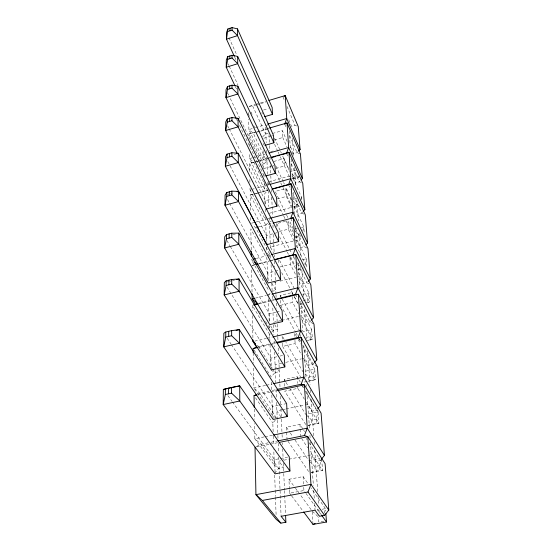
<?xml version="1.0" encoding="UTF-8"?>
<svg xmlns="http://www.w3.org/2000/svg" width="552" height="552" viewBox="0 0 552 552"><rect width="100%" height="100%" fill="white"/><g stroke="black" fill="none" stroke-linecap="round" stroke-linejoin="round"><path stroke-width="0.41" stroke-dasharray="2.76 2.07" d="M301.123 198.637L301.482 197.057L291.87 175.867M302.848 230.902L303.779 226.858L293.367 204.64M304.883 264.512L306.229 258.729L295.147 235.904M302.627 294.395L308.865 292.891L309.555 301.889L307.512 303.02L307.257 299.646L308.865 292.891L297.99 271.391M306.029 341.101L310.286 340.135L310.017 336.506L311.687 329.606L300.074 307.678M305.208 373.911L308.582 377.175L308.858 381.08L313.281 380.128L312.991 376.216L314.737 369.157L302.751 347.705M308.05 425.323L316.517 423.343L316.199 419.113L318.028 411.902L305.829 391.375M321.657 459.05L322.54 470.525L320.022 470.2L319.684 465.605L321.595 458.236M324.265 513.146L325.473 508.627L310.886 487.74M274.62 473.388L278.719 468.441L283.507 467.516L278.898 461.155L280.561 460.83M273.137 431.671L272.826 423.08L275.282 420.189M314.185 362.947L313.122 364.189L308.658 365.176L304.683 358.138L302.213 358.683M310.935 320.705L309.913 321.871L305.629 322.865L301.785 315.654L299.274 316.248M269.907 341.233L269.666 334.457L273.288 330.393L277.497 329.413L273.792 323.037M292.85 178.779L294.568 178.882L298.142 177.903L299.86 175.998M268.265 295.23L270.756 292.491M268.093 257.687L270.328 255.265L255.645 227.686L252.561 225.023M302.731 211.94L301.668 213.086L297.845 214.093M266.285 239.706L265.767 225.14L267.927 222.849M300.329 180.745L299.294 181.836L295.61 182.836L292.208 175.329M265.008 203.895L264.643 193.697L267.775 190.433L254.044 162.543L249.456 158.631L249.359 153.532M298.08 151.634L297.086 152.669L293.526 153.67L290.221 146.149M263.746 168.581L263.601 164.337L266.63 161.239L268.03 160.839M262.621 136.868L265.553 133.908L268.265 133.129M256.507 446.499L260.972 444.277L270.156 442.428M257.584 394.1L259.716 393.162L268.831 391.195M310.286 340.135L312.432 339.287L311.687 329.606L302.786 331.655M311.218 472.45L320.022 470.2M252.236 265.429L255.107 264.567M249.269 106.315L254.989 104.611M255.804 104.362L265.609 101.437M249.297 106.453L256.756 104.797M257.577 104.549L260.033 103.817M260.854 103.576L265.767 102.106M263.566 110.041L268.251 108.654M252.188 128.595L248.897 129.554L263.442 159.894L266.63 161.239L253.327 133.308L248.897 129.554L248.697 119.335M255.479 127.636L264.525 124.993M265.553 125.518L270.439 124.096M268.831 128.236L248.98 133.998L249.062 138.248M256.632 132.356L248.98 133.998L263.601 164.337M257.46 132.114L259.937 131.397M260.758 131.155L269.017 128.754M296.631 125.987L295.016 125.394L291.573 126.387L288.358 118.873M272.44 133.494L282.362 130.631L287.206 141.629M263.822 138.241L269.479 136.606M270.294 136.379L272.716 135.675M274.31 139.932L282.769 137.503L282.362 130.631M234.241 154.436L235.856 153.974M270.708 151.683L273.143 150.993M251.905 157.934L249.456 158.631L264.477 188.943L267.775 190.433M252.726 157.7L255.176 157.01M258.44 156.085L264.974 154.229M253.658 162.24L249.552 163.399L249.732 172.776M254.479 162.005L257.763 161.08M258.584 160.846L266.795 158.534M267.616 158.3L270.08 157.603M256.487 161.853L268.672 158.417M273.778 161.488L284.038 158.61L289.02 169.595M271.101 166.504L264.097 168.463L229.018 95.924M271.881 166.29L274.213 165.635M275.717 168.401L284.48 165.959L284.038 158.61M296.162 170.002L289.814 171.762L294.388 176.302L294.568 178.882M268.617 181.822L289.765 175.998M227.389 194.456L229.694 193.828M230.46 193.614L232.765 192.979M294.388 176.302L297.949 175.322L298.142 177.903M291.911 178.179L299.108 176.205M251.719 189.384L254.21 188.701M257.529 187.79L269.148 184.596M256.701 193.172L250.159 194.959L250.484 211.706M257.522 192.952L267.334 190.274M255.638 193.69L258.929 192.793M259.75 192.572L269.618 189.874M291.214 200.045L285.832 188.556L275.207 191.447L286.246 214.279M265.381 204.109L265.257 200.707L271.722 198.962M277.235 198.886L286.302 196.436L285.832 188.556M296.569 198.375L291.649 199.693L285.812 187.218M292.236 200.279L296.369 204.371L298.577 203.778M293.643 206.62L298.942 205.206M269.045 213.348L291.898 207.262M293.609 207.055L296.562 207.117L299.522 206.331M251.533 223.208L265.615 219.475M266.443 219.254L269.755 218.378M269.762 221.504L271.26 221.104M258.985 226.81L272.481 223.249M232.751 234.703L235.821 233.896M276.904 226.975L276.738 223.588L286.971 220.897M279.526 231.433L288.268 229.163L293.85 240.548M227.824 161.529L266.512 235.456L277.483 232.599M297.521 228.487L293.609 229.501L289.193 220.365M301.433 227.472L303.779 226.858L304.2 232.337M295.686 236.925L301.171 235.511M295.644 237.298L300.985 236.656M256.383 258.405L266.326 255.88M267.161 255.666L270.473 254.824M307.209 248.138L304.214 246.654L300.247 247.662L296.638 240.237L270.383 246.972L273.454 252.816M259.026 263.504L270.618 260.578M271.446 260.365L273.102 259.951M252.354 265.436L255.693 264.587M259.033 263.746L269.045 261.22M269.88 261.006L273.212 260.164M302.179 259.744L306.229 258.729L306.877 267.113L296.086 245.102M279.65 267.071L290.38 264.387L295.858 275.103M226.63 282.079L228.97 281.492M229.749 281.299L232.082 280.713M232.861 280.519L234.421 280.133M229.611 203.336L267.865 273.026L274.399 271.398M275.213 271.191L278.477 270.377M297.873 269.348L303.552 267.941M272.129 290.856L271.825 283.197L275.959 282.182M280.092 281.161L295.803 277.297M296.631 277.09L299.108 276.483L302.834 283.818L306.953 282.81L310.21 284.535M271.75 291.394L275.8 290.407L271.825 283.197M255.493 298.101L266.312 295.472M267.147 295.272L272.143 294.057M280.25 297.079L280.168 295.437L292.07 292.553L293.671 295.582M258.336 303.393L270.721 300.405M271.543 300.205L274.02 299.605M258.991 303.772L274.075 300.129M280.402 300.364L280.644 305.297L292.657 302.42L298.715 313.708M303.172 300.626L307.257 299.646M300.053 304.159L302.323 303.614M306.105 302.717L309.555 301.889L298.597 280.464M230.287 246.433L269.335 313.764L275.717 312.253M276.517 312.059L280.506 311.114M280.899 320.56L273.378 322.327L272.736 306.167M281.734 320.367L298.439 316.441M254.658 341.143L266.402 338.431M267.237 338.238L272.267 337.079M257.322 345.352L258.564 346.449L270.949 343.613M271.777 343.42L275.082 342.668M258.929 347.242L269.714 344.779M270.549 344.586L275.524 343.447M305.773 337.479L310.017 336.506M308.851 340.108L312.432 339.287L300.73 317.469M282.445 343.165L282.603 346.449L295.127 343.599L301.509 354.853M313.281 380.128L315.537 379.61L314.737 369.157L302.958 371.737L285.929 342.371M227.017 287.054L270.935 358.103L276.773 356.792M280.105 356.04L282.61 355.481M253.264 194.263L250.159 194.959L265.767 225.14M281.644 363.264L275.062 364.734L276.773 367.494M285.757 362.353L301.392 358.869M284.501 386.172L284.183 379.528L297.114 376.712L298.418 378.907M265.546 385.441L253.879 387.973L253.485 367.418M266.375 385.255L272.212 383.992M308.582 377.175L312.991 376.216M306.912 381.48L303.641 382.184L305.132 381.867M307.726 381.301L315.537 379.61L303.635 358.607M272.15 390.478L276.297 389.588M258.226 394.77L269.976 392.237M270.811 392.058L276.69 390.795M304.4 399.241L297.811 388.346L284.735 391.154L306.505 425.744M231.426 344.648L272.688 406.527L278.436 405.313M279.257 405.14L285.826 403.753M281.913 409.791L276.897 410.84L280.885 416.843M282.748 409.612L285.26 409.087M286.095 408.915L304.49 405.058M305.325 404.885L307.837 404.361L311.942 411.164L316.613 410.191L318.525 411.447M306.346 415L311.611 420.051L316.199 419.113M287.061 439.875L286.46 427.186L299.977 424.426L303.193 429.463M308.057 425.426L318.897 423.218L318.028 411.902L305.767 414.435L290.028 388.981M264.153 436.908L254.858 438.792L254.569 423.577M265.001 436.736L272.605 435.197M270.998 442.262L276.842 441.089M256.701 446.899L269.266 444.381M270.107 444.215L277.649 442.704M232.475 401.939L274.599 459.643L279.484 458.684M280.299 458.526L287.62 457.091M283.88 460.182L288.034 459.374M288.862 459.209L311.28 454.841L315.53 461.334L320.422 460.396L322.43 461.81M308.809 460.706L319.994 458.546M254.044 162.543L249.552 163.399L264.643 193.697M309.417 461.293L314.895 466.523L319.684 465.605M311.224 472.678L322.54 470.525L310.017 451.343M289.414 489.1L288.944 479.288L303.103 476.604L307.968 483.566M289.455 489.921L289.607 493.191L303.938 490.535L305.442 492.632M317.124 510.124L318.794 509.827M322.133 509.227L325.473 508.627L325.666 511.138M323.838 521.157L318.815 522.04L318.463 517.038M300.164 304.345L302.599 304.083M297.825 269.652L300.971 269.459L300.743 266.319M316.517 423.343L318.897 423.218L306.16 402.153M300.433 154.001L297.086 152.669L289.172 134.481M301.378 182.726L299.294 181.836L290.338 161.839M303.828 214.079L301.668 213.086L292.436 193.152M266.775 253.416L270.328 255.265M313.308 323.803L309.913 321.871L300.295 303.572M265.553 321.512L269.438 328.074L273.288 330.393L270.301 325.321M317.386 366.79L313.122 364.189L302.758 345.566M270.935 370.012L274.944 372.607L279.333 371.641L277.201 368.184M276.276 417.754L259.716 393.162L253.879 387.973L272.557 415.552L276.055 417.974M274.33 465.163L278.719 468.441L260.972 444.277L254.858 438.792L274.33 465.163L273.778 449.707M250.028 188.128L250.056 189.84L251.25 190.854M253.333 261.344L251.408 259.675L268.058 289.324M317.883 516.493L312.115 511.021L300.026 494.468M296.265 261.917L300.184 265.774M294.216 230.101L298.487 234.31L298.694 237.243M289.607 493.191L291.132 495.227M291.642 495.903L303.331 511.511M227.907 395.68L231.964 401.242M288.944 479.288L294.989 487.568M295.492 488.258L299.522 493.778M305.946 493.329L320.988 514.333M255.472 397.778L272.826 423.08M288.027 441.283L309.61 472.988M227.162 338.245L230.957 343.937M286.46 427.186L289.786 432.181M290.262 432.892L292.643 436.459M295.016 440.027L308.333 459.995M301.661 438.55L307.692 447.789M306.243 438.385L307.16 439.806M308.989 442.649L320.422 460.396M303.655 430.18L304.573 431.623M254.044 350.03L264.235 366.024M264.698 366.756L271.184 376.933L274.944 372.607L272.674 368.971M258.564 346.449L272.219 368.246M284.183 379.528L285.536 381.708M285.984 382.439L287.778 385.344M269.666 334.457L252.285 305.387L252.388 310.548M298.853 379.645L301.033 383.309M302.779 386.241L303.648 387.704M301.592 384.944L303.738 388.553M305.456 391.437L316.613 410.191M259.502 311.307L262.096 315.682M282.603 346.449L300.64 377.078M226.858 240.513L229.86 245.695M284.225 339.432L282.093 335.761L282.293 339.873M296.555 336.61L294.485 332.904L294.733 337.024M298.204 339.563L300.688 344.006M280.644 305.297L295.596 332.187M296.01 332.932L297.259 335.167M299.336 338.907L300.999 341.895M298.611 338.114L300.274 341.095M227.555 199.589L229.197 202.584M280.168 295.437L281.817 298.439M282.231 299.191L299.95 331.462M281.644 272.598L290.897 290.076M291.297 290.835L292.905 293.878M294.513 296.921L298.542 304.518M294.071 296.334L298.073 303.897M295.479 294.43L297.487 298.239M279.588 260.44L295.154 290.186M250.056 189.84L265.588 220.041L265.491 217.488M279.484 236.67L286.895 251.291M287.281 252.057L288.454 254.362M290.014 257.439L296.251 269.749M290.607 256.797L295.272 266.016M292.981 254.927L294.492 257.943M297.514 263.973L306.953 282.81M227.659 125.787L228.811 128.085M229.197 128.844L265.257 200.707M276.738 223.588L291.911 253.81M293.429 256.839L295.327 260.613M236.511 119.239L237.263 120.784M239.52 125.414L264.38 176.364M278.18 204.647L283.369 215.287M283.742 216.046L294.119 237.325M293.298 232.102L287.758 220.69L288.268 229.163M267.803 182.043L269.245 185.003M227.527 92.833L228.645 95.151M286.612 215.038L288.827 219.606M290.669 218.468L292.498 222.277M295.43 228.369L304.214 246.654M235.407 86.712L236.504 89.051M248.241 113.94L249.338 116.272M253.741 125.608L254.845 127.94M276.331 173.514L280.375 182.091M280.74 182.871L282.576 186.762M282.948 187.542L291.76 206.241M286.302 196.436L291.725 207.911M250.994 112.001L252.085 114.333M228.121 63.873L228.845 65.426M229.211 66.199L237.933 84.849M275.965 166.166L283.259 181.76M283.625 182.54L284.356 184.099M252.657 106.018L265.553 133.908M288.537 184.713L290.662 189.315M234.717 57.153L236.504 61.058M274.551 144.279L277.766 151.303M278.125 152.083L278.836 153.649M280.264 156.768L290.262 178.634M229.032 37.874L236.829 55.055M274.565 138.179L280.243 150.675M280.595 151.455L281.306 153.014M282.721 156.14L289.103 170.195M286.55 153.373L288.275 157.223M282.769 137.503L286.957 146.929M291.711 151.841L292.753 154.201M284.701 124.2L286.426 128.154M282.983 96.973L284.315 100.133M286.992 106.446L295.016 125.394M301.482 197.057L301.799 201.128M292.429 138.324L293.65 155.388M294.506 167.394L295.851 186.217M296.817 199.734L298.328 220.807M299.225 233.392L300.971 257.75M301.813 269.521L303.745 296.548M304.656 309.286L306.781 338.942M307.623 350.789L310.058 384.758M310.424 389.871L310.666 393.279M311.093 399.241L313.708 435.825M314.136 441.779L314.316 444.325M314.743 450.28L317.745 492.253M317.993 495.682L318.607 504.273M319.035 510.283L319.401 515.437M296.369 204.371L296.562 207.117M311.611 420.051L311.908 424.288M314.895 466.523L315.22 471.111M289.172 130.803L290.338 147.867M291.097 159.024L292.443 178.71M293.36 192.234L294.858 214.176M295.665 225.947L297.273 249.511M298.19 262.993L299.922 288.406M300.799 301.178L302.827 330.952M303.814 345.393L306.084 378.679M306.491 384.668L306.608 386.386M306.96 391.52L309.589 430.029M309.934 435.162L310.114 437.729M310.403 442.007L313.37 485.498M313.722 490.604L314.302 499.125M314.592 503.383L315.054 510.193M300.516 334.636L300.674 337.051M312.17 511.856L312.991 524.4M289.979 257.75L290.38 264.387M292.07 292.553L292.263 295.844M292.312 296.665L292.657 302.42M294.934 340.308L295.127 343.599M297.114 376.712L297.514 383.357M297.714 386.683L297.811 388.346M299.977 424.426L300.736 437.129M303.103 476.604L303.545 483.98M303.745 487.257L303.938 490.535M278.47 259.813L278.67 263.959M269.017 134.64L269.466 144.879M269.5 145.735L269.728 150.862M270.025 157.693L270.094 159.397M270.356 165.4L270.77 174.846M270.804 175.708L271.108 182.574M271.405 189.446L271.549 192.827M271.736 197.05L272.578 216.487M272.95 225.016L273.067 227.596M273.364 234.483L273.737 243.087M273.778 243.95L274.151 252.554M274.261 255.134L274.337 256.859M274.523 261.158L274.786 267.182M275.013 272.343L275.945 293.802M275.979 294.651L276.131 298.039M276.352 303.124L276.573 308.216M276.828 314.15L277.235 323.472M277.276 324.321L277.787 336.168M277.828 337.01L278.008 341.233M278.305 347.988L278.56 353.901M278.815 359.814L280.036 387.78M280.402 396.274L280.74 403.919M280.961 409.018L281.327 417.512M281.403 419.203L282.031 433.617M282.065 434.465L282.251 438.702M282.438 442.939L282.507 444.636M282.693 448.873L283.176 459.892M283.321 463.28L283.728 472.65M283.769 473.506L284.473 489.755M284.508 490.611L285.55 514.554M265.622 127.229L266.23 142.595M266.54 150.275L266.637 152.835M266.809 157.134L267.492 174.315M267.837 182.891L267.934 185.431M268.134 190.509L268.776 206.579M269.21 217.55L269.348 220.91M269.548 225.954L270.28 244.453M270.314 245.295L270.452 248.662M270.715 255.397L270.853 258.771M271.087 264.663L271.722 280.671M272.329 295.955L272.536 301.061M273.481 324.873L273.882 335.05M274.123 340.984L274.358 346.925M274.558 352.01L275.269 369.854M275.303 370.709L275.779 382.667M276.048 389.491L276.352 397.178M276.559 402.304L277.235 419.368M277.27 420.224L277.849 434.721M277.884 435.569L277.98 438.129M278.187 443.249L278.56 452.626M278.732 456.89L281.092 516.286M262.069 112.222L262.124 113.94M263.187 143.375L263.249 145.01M266.512 235.456L266.726 241.3M267.865 273.026L268.196 282.148M269.335 313.764L269.611 321.25M270.935 358.103L271.336 369.053M272.688 406.527L273.123 418.582M274.599 459.643L275.117 473.844M263.104 150.517L263.442 159.894M263.959 174.522L264.049 177.068M264.235 182.153L264.477 188.943M265.188 208.994L265.312 212.389M266.561 247.413L266.685 250.843M267.692 279.181L266.968 258.895L250.815 228.949L251.222 250.284M268.389 298.604L269.197 321.34M269.348 325.549L269.438 328.074M270.031 344.62L270.846 367.473M271.363 382.081L271.639 389.809M271.825 394.956L272.557 415.552M273.288 435.963L273.626 445.409M274.682 475.093L275.2 489.589M275.234 490.445L275.441 496.414M275.476 497.269L276.11 515.175M248.566 112.518L248.6 114.223M249.18 144.189L249.228 146.742M249.863 179.6L249.925 183.016M250.594 217.564L250.691 222.587M251.602 269.907L252.05 292.94M252.485 315.716L252.919 338.086M253.202 352.859L253.402 363.133M254.286 409.198L254.486 419.347"/><path stroke-width="0.83" d="M289.945 471.001L239.789 400.993L231.571 393.155L231.578 387.456L239.699 385.841L289.248 456.773L289.945 471.001L275.117 473.844L223.201 404.554L223.339 389.422L231.578 387.456M287.281 416.518L239.437 343.227L231.654 335.733L231.661 330.627L239.354 329.62L286.647 403.581L287.281 416.518L273.15 419.444L223.719 346.863L223.843 333.27L225.782 332.007L231.661 330.627M284.853 366.907L239.113 291.263L231.723 284.094L231.73 279.478L239.037 278.981L284.273 355.102L284.853 366.907L271.363 369.895L224.188 294.934L224.298 282.658L226.147 280.871L231.73 279.478M282.631 321.554L238.823 244.26L231.785 237.388L231.792 233.206L238.761 233.123L282.106 310.735L282.631 321.554L269.728 324.583L224.609 247.958L224.712 236.815L226.479 234.607L231.792 233.206M280.595 279.926L238.561 201.556L231.847 194.959L231.847 191.144L238.498 191.406L280.105 269.969L280.595 279.926L268.224 282.976L224.995 205.247L225.085 195.091L226.775 192.544L231.847 191.144M278.719 241.583L238.326 162.578L231.895 156.23L231.902 152.745L238.264 153.284L278.27 232.399L278.719 241.583L266.844 244.646L225.347 166.255L225.43 156.954L227.051 154.139L231.902 152.745M276.987 206.158L238.105 126.856L231.943 120.743L231.95 117.548L238.05 118.321L276.573 197.65L276.987 206.158L266.381 208.994M275.379 173.321L237.898 94.006L231.992 88.113L231.999 85.167L237.85 86.14L274.993 165.421L275.379 173.321L265.954 175.929M273.889 142.795L237.712 63.694L232.033 58.001L232.033 55.276L237.67 56.421L273.53 135.447L273.889 142.795L264.912 145.362M272.495 114.361L237.539 35.632L232.068 30.125L232.075 27.6L237.498 28.883L272.157 107.495L272.495 114.361L264.615 116.679M228.452 393.831L228.48 388.139M228.694 336.43L228.721 331.317M228.914 284.791L228.935 280.174M229.114 238.091L229.135 233.91M229.294 195.656L229.308 191.848M229.459 156.927L229.473 153.442M229.611 121.44L229.625 118.238M229.749 88.796L229.763 85.85M229.873 58.678L229.887 55.952M229.998 30.795L230.005 28.269M223.339 389.422L239.699 385.841L239.789 400.993L223.201 404.554L225.34 394.507L225.382 388.815M236.111 330.386L239.354 329.62L239.437 343.227L223.719 346.863L225.747 337.12L225.782 332.007M236.732 279.553L239.037 278.981L239.113 291.263L224.188 294.934L226.113 285.487L226.147 280.871M238.761 233.123L238.823 244.26L224.609 247.958L226.444 238.788L226.479 234.607M237.098 191.785L238.498 191.406L238.561 201.556L224.995 205.247L226.748 196.353L226.775 192.544M236.656 153.746L238.264 153.284L238.326 162.578L225.347 166.255L227.024 157.624L227.051 154.139M237.291 153.435L225.665 130.507L227.279 122.13L227.3 118.928L231.95 117.548M236.132 118.466L225.961 97.621L227.507 89.479L227.527 86.533L231.999 85.167M235.035 85.939L226.237 67.268L227.721 59.354L227.741 56.628L232.033 55.276M234.358 56.366L226.486 39.164L227.941 28.932L232.075 27.6M284.701 124.2L286.736 118.514L285.218 95.586L268.879 100.464M272.909 188.977L288.537 184.713L290.725 178.675L288.972 152.276L270.901 157.375M273.93 259.737L292.981 254.927L295.348 248.497L293.312 217.764L273.157 223.077M274.848 299.412L295.479 294.43L297.949 287.785L295.741 254.472L292.981 254.927M275.903 342.475L298.197 337.369L300.778 330.496L298.377 294.271L295.479 294.43M277.125 389.408L301.164 384.226L303.869 377.106L301.247 337.562L298.197 337.369M277.677 440.917L304.414 435.549L307.25 428.166L304.38 384.834L301.164 384.226M279.326 442.366L307.816 436.66L325.107 463.701L328.799 510.048L324.59 515.382L307.988 492.011L310.976 484.352L307.816 436.66L304.414 435.549M227.941 28.932L226.548 32.409L226.486 39.164L237.539 35.632L237.498 28.883M227.741 56.628L226.299 59.982L226.237 67.268L237.712 63.694L237.67 56.421M227.527 86.533L226.03 89.748L225.961 97.621L237.898 94.006L237.85 86.14M227.3 118.928L225.74 121.964L225.665 130.507L238.105 126.856L238.05 118.321M321.43 459.154L324.445 455.434L321.078 413.124L304.38 384.834L277.525 390.616M317.717 408.866L320.477 405.561L317.386 366.79L301.247 337.562L277.187 343.068M314.716 362.326L316.834 359.849L313.991 324.19L298.377 294.271L275.752 299.729M311.445 320.119L313.481 317.793L310.859 284.88L295.741 254.472L274.882 259.744M308.099 281.534L310.39 278.967L307.961 248.503L293.312 217.764L290.669 218.468L292.946 212.237L291.063 183.795L272.246 188.936M305.87 244.84L307.526 243.025L305.27 214.742L291.063 183.795L288.537 184.713M303.262 211.361L304.863 209.643L302.765 183.319L288.972 152.276L287.157 153.104M301.357 179.655L302.386 178.565L300.433 154.001L287.026 122.944L269.659 127.995M298.584 151.117L300.081 149.564L298.246 126.587L285.218 95.586L284.101 96.283M285.287 123.889L287.026 122.944L288.655 147.515L302.386 178.565M254.258 407.507L254.03 395.674L256.873 394.418M303.841 512.187L312.991 524.4L315.178 523.517M253.202 352.859L253.12 348.574L257.011 347.056M253.782 304.876L257.515 303.593L252.16 298.908L252.064 293.795M227.921 31.464L232.068 30.125M227.721 59.354L232.033 58.001M227.507 89.479L231.992 88.113M227.279 122.13L231.943 120.743M267.817 124.034L286.736 118.514L300.081 149.564M227.024 157.624L231.895 156.23M269.059 153.076L288.655 147.515L286.55 153.373L281.672 154.753M271.922 157.499L275.986 156.354M277.615 155.899L280.05 155.209M269.976 184.368L290.725 178.675L304.863 209.643M226.748 196.353L231.847 194.959M270.583 218.164L292.946 212.237L307.526 243.025M256.645 227.41L258.315 226.975M226.444 238.788L231.785 237.388M253.064 259.254L255.548 258.619M271.301 254.61L295.348 248.497L310.39 278.967M255.693 264.587L258.198 263.959M226.113 285.487L231.723 284.094M254.658 298.301L252.16 298.908L255.617 304.745M272.143 294.057L297.949 287.785L313.481 317.793M253.961 304.98L258.157 303.973M225.747 337.12L231.654 335.733M273.109 336.879L300.778 330.496L316.834 359.849M253.12 348.574L258.101 347.436M273.875 383.626L303.869 377.106L320.477 405.561M225.34 394.507L231.571 393.155M254.03 395.674L256.549 395.128M273.447 435.024L307.25 428.166L324.445 455.434M255.024 447.237L255.935 494.64L262.352 500.45L307.988 492.011M328.799 510.048L310.976 484.352L255.935 494.64L276.269 519.439L280.871 523.137L285.888 522.254L285.591 515.409M324.59 515.382L319.463 516.292L315.054 510.193L281.092 516.286L285.888 522.254M312.991 524.4L326.501 522.026L325.859 513.65M254.617 262.462L256.542 264.132M252.954 339.804L252.982 341.529L255.466 343.717M262.352 500.45L280.871 523.137M321.492 515.03L326.501 522.026M252.982 341.529L256.577 347.222M266.782 242.977L266.844 244.646M251.243 251.139L251.339 256.259"/></g></svg>
